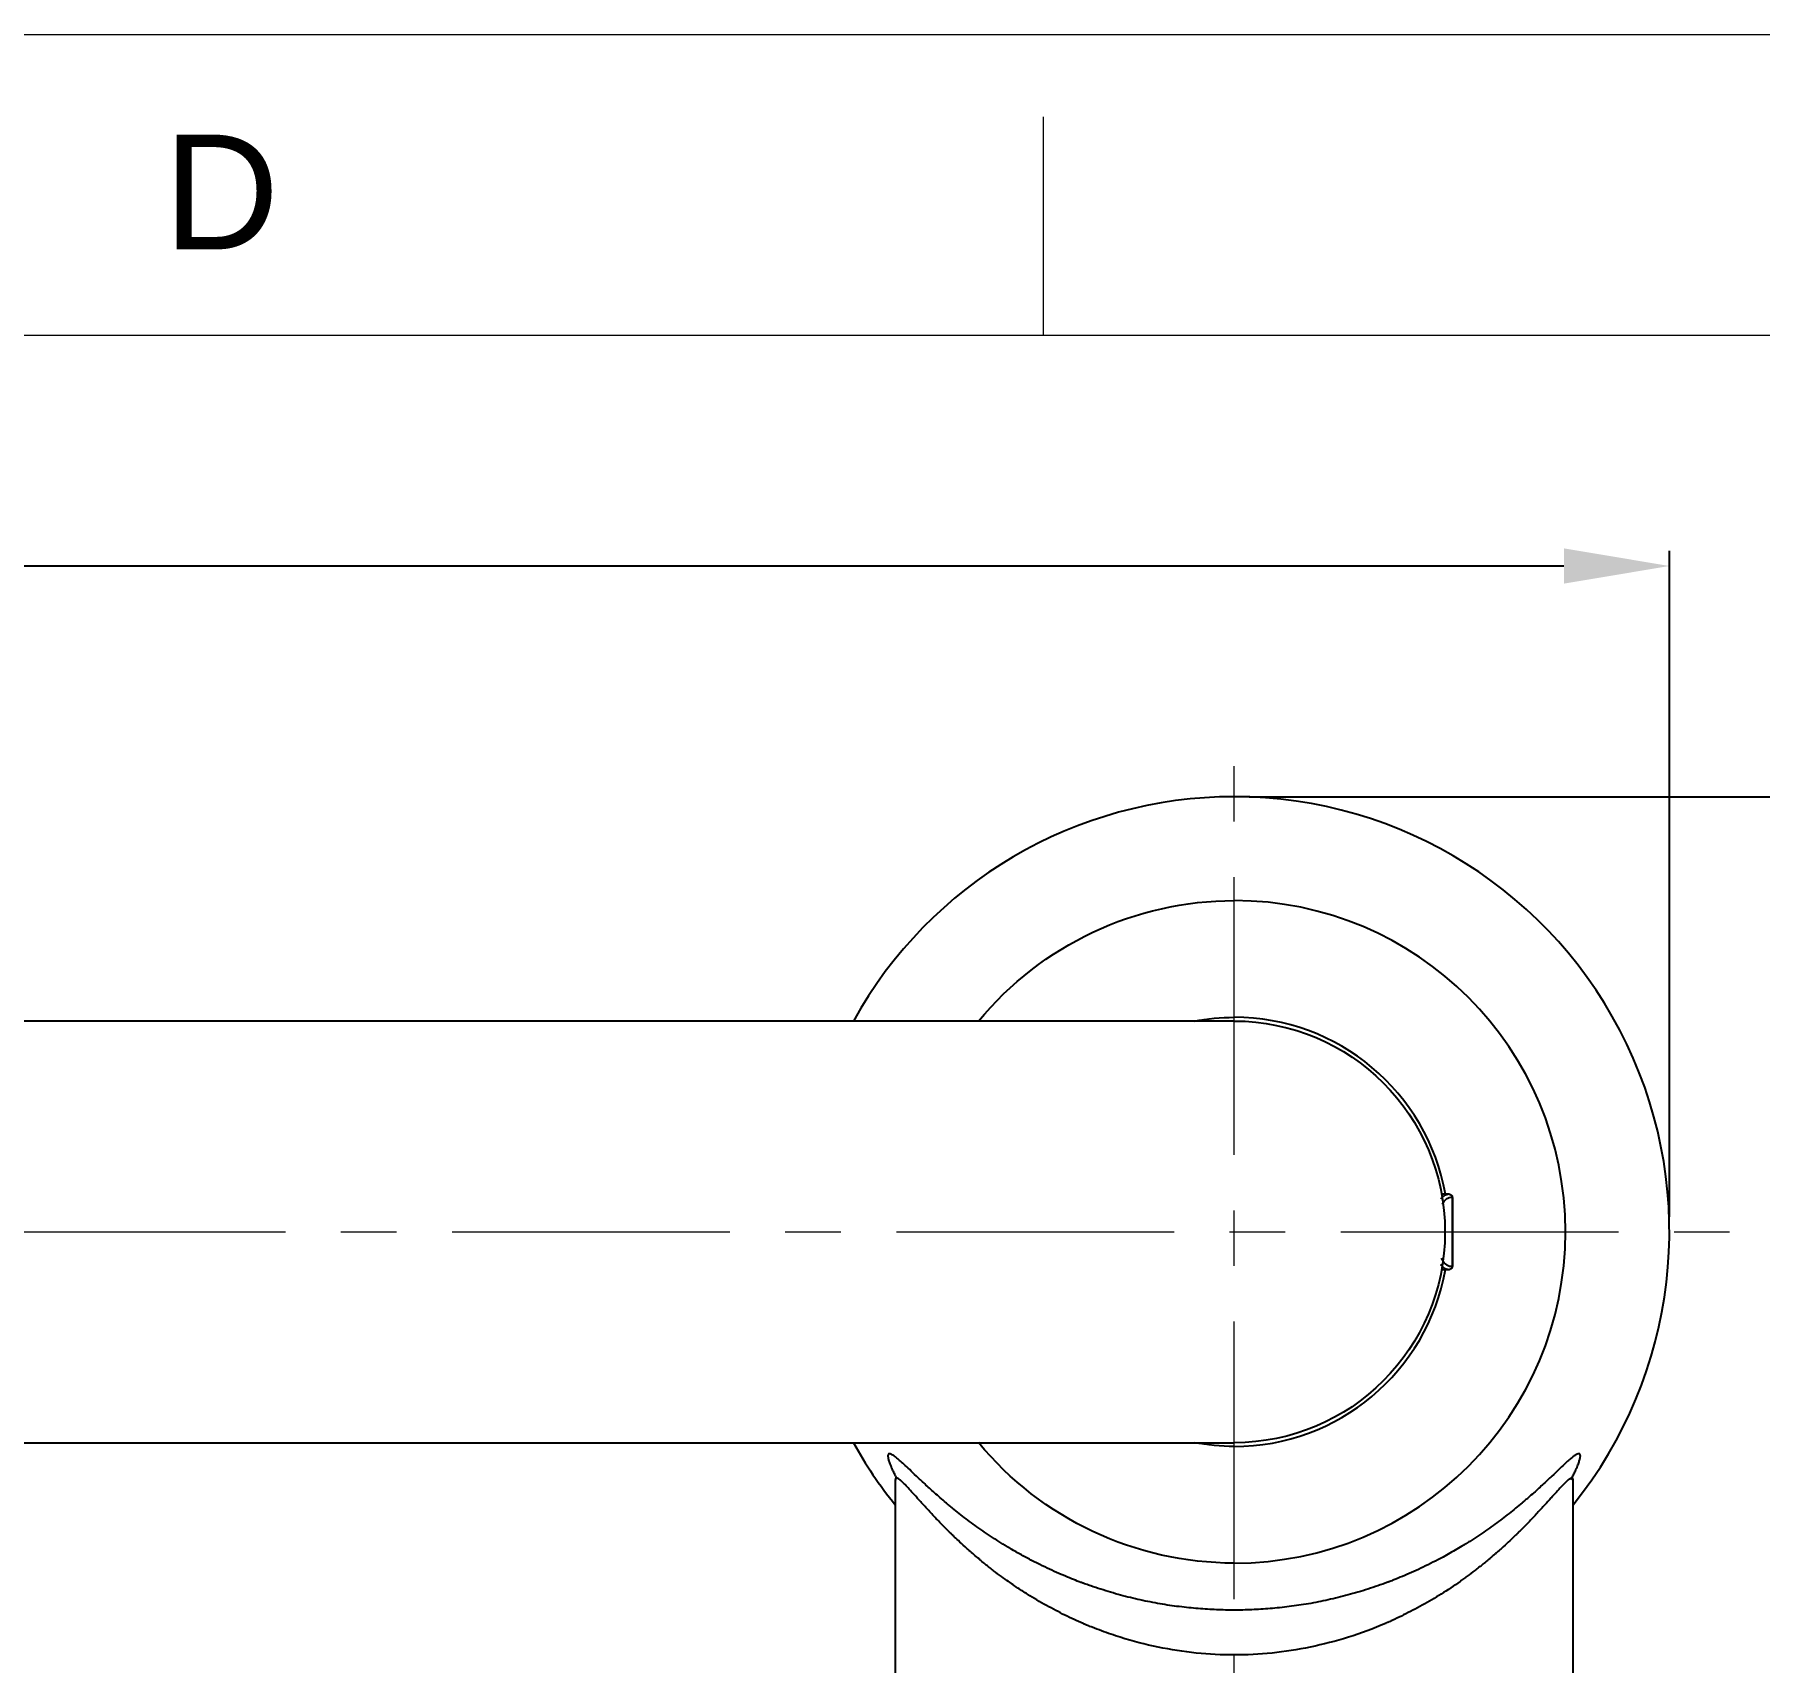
# Model space of a CAD drawing. Header units: inches. Extents: x 6332 to 6926, y -3179 to -2339.
# Drawn here: x 6727.9 to 6842.4, y -2447.2 to -2339.1 of the extents above; entities that cross this region are included whole.
import ezdxf

# ---------------------------------------------------------------- set-up
doc = ezdxf.new("R2010")
doc.units = ezdxf.units.IN
doc.header["$LTSCALE"] = 4.84
doc.header["$MEASUREMENT"] = 0
doc.header["$PDMODE"] = 3
doc.header["$PDSIZE"] = 0.3125
doc.linetypes.add('CENTERX2', pattern=[20.32, 12.7, -2.54, 2.54, -2.54])
doc.layers.get('0').update_dxf_attribs({"linetype": 'CONTINUOUS', "lineweight": 13})
doc.layers.get('Defpoints').update_dxf_attribs({"color": 3, "linetype": 'CONTINUOUS'})
doc.layers.add('CENTER', color=1, linetype='CENTERX2', lineweight=15)
doc.styles.get("Standard").update_dxf_attribs({"font": 'arial.ttf'})
doc.dimstyles.new('사본(2) DIMSTYLE_1', dxfattribs={"dimtxt": 7, "dimasz": 7, "dimexe": 1, "dimexo": 1, "dimgap": 3, "dimtad": 1, "dimtih": 1, "dimtoh": 1, "dimdec": 1, "dimdsep": 46, "dimtxsty": 'Standard', "dimcen": 0, "dimclrd": 3, "dimclre": 3, "dimclrt": 4, "dimadec": 1, "dimazin": 0, "dimtp": 0.3, "dimtm": 0.3, "dimtfac": 1, "dimtdec": 1, "dimtofl": 0, "dimtmove": 0, "dimatfit": 3, "dimfxl": 1, "dimtolj": 1, "dimtzin": 0, "dimarcsym": 0})

# ---------------------------------------------------------------- blocks, each defined once
blk = doc.blocks.new('*D29')
at = {"color": 3, "lineweight": -2, "transparency": 16777216}
for p, q in [((6808.54, -2389.72), (6862.7, -2389.72)), ((6861.7, -2396.72), (6861.7, -2436.8)), ((6861.7, -2490.02), (6861.7, -2449.95)), ((6808.55, -2497.02), (6862.7, -2497.02))]:
    blk.add_line(p, q, dxfattribs=at)
at = {"color": 3, "transparency": 16777216}
for points in [[(6860.54, -2396.72), (6862.87, -2396.72), (6861.7, -2389.72)], [(6860.54, -2490.02), (6862.87, -2490.02), (6861.7, -2497.02)]]:
    blk.add_solid(points, dxfattribs=at)
at = {"layer": 'Defpoints', "color": 0, "transparency": 16777216}
for p in [(6807.54, -2389.72), (6807.55, -2497.02), (6861.7, -2497.02)]:
    blk.add_point(p, dxfattribs=at)
at = {"color": 4, "transparency": 16777216, "insert": (6861.7, -2443.37), "char_height": 7, "attachment_point": 5}
blk.add_mtext('\\A1;107.3', dxfattribs=at)
blk = doc.blocks.new('*D30')
at = {"color": 3, "lineweight": -2, "transparency": 16777216}
for p, q in [((6583.58, -2417.62), (6583.58, -2373.4)), ((6836.44, -2417.62), (6836.44, -2373.4)), ((6590.58, -2374.4), (6829.44, -2374.4))]:
    blk.add_line(p, q, dxfattribs=at)
at = {"color": 3, "transparency": 16777216}
for points in [[(6590.58, -2373.23), (6590.58, -2375.57), (6583.58, -2374.4)], [(6829.44, -2373.23), (6829.44, -2375.57), (6836.44, -2374.4)]]:
    blk.add_solid(points, dxfattribs=at)
at = {"layer": 'Defpoints', "color": 0, "transparency": 16777216}
for p in [(6836.44, -2374.4), (6583.58, -2418.62), (6836.44, -2418.62)]:
    blk.add_point(p, dxfattribs=at)
at = {"color": 4, "transparency": 16777216, "insert": (6710.01, -2367.83), "char_height": 7, "attachment_point": 5}
blk.add_mtext('\\A1;252.9', dxfattribs=at)

msp = doc.modelspace()

# ---------------------------------------------------------------- linework, layer by layer
at = {"color": 7, "linetype": 'Continuous'}
for p, q in [((6331.69, -2339.1), (6925.69, -2339.1)), ((6794.89, -2359.1), (6794.89, -2344.57)), ((6905.69, -2359.1), (6351.69, -2359.1))]:
    msp.add_line(p, q, dxfattribs=at)
at = {"lineweight": -3, "extrusion": (-1, -2.22045e-16, 0)}
for p, q in [((6807.54, -2404.62), (6602.54, -2404.62)), ((6821.84, -2416.12), (6821.31, -2416.12)), ((6822.04, -2416.33), (6822.02, -2416.33)), ((6822.02, -2416.33), (6822.02, -2420.91)), ((6822.04, -2416.33), (6822.04, -2420.91)), ((6821.31, -2421.12), (6821.84, -2421.12)), ((6822.04, -2420.91), (6822.02, -2420.91)), ((6602.54, -2432.62), (6807.54, -2432.62)), ((6785.04, -2435.11), (6785.04, -2450.37)), ((6830.04, -2450.37), (6830.04, -2435.11))]:
    msp.add_line(p, q, dxfattribs=at)
at = {"lineweight": -3}
for radius, start, end in [(28.9, 90, 151.0256), (28.9, 321.1284, 90), (22, 270, 90), (14.25, 10.1025, 90), (14.25, 270, 349.8975), (28.9, 208.9744, 218.8744)]:
    msp.add_arc((6807.54, -2418.62), radius, start, end, dxfattribs=at)
at = {"lineweight": -3, "extrusion": (0, 0, -1)}
for radius, start, end in [(22, 39.5184, 90), (14.25, 79.2506, 90), (14, 90, 180), (14, 180, 270), (22, 270, 320.4816), (14.25, 270, 280.7494)]:
    msp.add_arc((-6807.54, -2418.62), radius, start, end, dxfattribs=at)
at = {"lineweight": -3}
for points, knots in [([(6821.28, -2416.44), (6821.3, -2416.41), (6821.35, -2416.34), (6821.42, -2416.27), (6821.48, -2416.22), (6821.53, -2416.18), (6821.57, -2416.16), (6821.6, -2416.15), (6821.6, -2416.15)], [0, 0, 0, 0, 0.193248, 0.511982, 0.642645, 0.785503, 0.94056, 1, 1, 1, 1]), ([(6821.35, -2416.79), (6821.38, -2416.74), (6821.47, -2416.6), (6821.62, -2416.43), (6821.82, -2416.32), (6821.96, -2416.32), (6822.02, -2416.33)], [0, 0, 0, 0, 0.146697, 0.431131, 0.715566, 1, 1, 1, 1]), ([(6821.6, -2416.15), (6821.61, -2416.14), (6821.63, -2416.14), (6821.66, -2416.13), (6821.68, -2416.13), (6821.69, -2416.13), (6821.71, -2416.12), (6821.73, -2416.12), (6821.74, -2416.12), (6821.74, -2416.12)], [0, 0, 0, 0, 0.263797, 0.394707, 0.525629, 0.656564, 0.78751, 0.918469, 1, 1, 1, 1]), ([(6821.84, -2416.14), (6821.84, -2416.14), (6821.85, -2416.14), (6821.85, -2416.14), (6821.86, -2416.14), (6821.87, -2416.14), (6821.87, -2416.14), (6821.88, -2416.14), (6821.89, -2416.14), (6821.89, -2416.14), (6821.9, -2416.14), (6821.91, -2416.15), (6821.91, -2416.15), (6821.92, -2416.15), (6821.92, -2416.15), (6821.93, -2416.16), (6821.94, -2416.16), (6821.94, -2416.16), (6821.95, -2416.17), (6821.95, -2416.17), (6821.96, -2416.18), (6821.96, -2416.18), (6821.97, -2416.19), (6821.97, -2416.19), (6821.98, -2416.2), (6821.99, -2416.21), (6822, -2416.22), (6822, -2416.23), (6822.01, -2416.24), (6822.01, -2416.26), (6822.02, -2416.27), (6822.02, -2416.28), (6822.02, -2416.29), (6822.02, -2416.31), (6822.02, -2416.32), (6822.02, -2416.33), (6822.02, -2416.33)], [0, 0, 0, 0, 0.022648, 0.045311, 0.067988, 0.090678, 0.113379, 0.136092, 0.158813, 0.181543, 0.20428, 0.227022, 0.249769, 0.272519, 0.295271, 0.318023, 0.340775, 0.363525, 0.386272, 0.409014, 0.43175, 0.454479, 0.477199, 0.49991, 0.54108, 0.582342, 0.623692, 0.665131, 0.706658, 0.748275, 0.789984, 0.831785, 0.873683, 0.915682, 0.957786, 1, 1, 1, 1]), ([(6821.6, -2421.09), (6821.6, -2421.09), (6821.58, -2421.09), (6821.55, -2421.07), (6821.51, -2421.05), (6821.47, -2421.02), (6821.42, -2420.98), (6821.35, -2420.91), (6821.3, -2420.83), (6821.27, -2420.79), (6821.26, -2420.78)], [0, 0, 0, 0, 0.024813, 0.138396, 0.251953, 0.365485, 0.478996, 0.720677, 0.950991, 1, 1, 1, 1]), ([(6822.02, -2420.91), (6821.96, -2420.93), (6821.84, -2420.93), (6821.66, -2420.84), (6821.49, -2420.68), (6821.38, -2420.5), (6821.32, -2420.39), (6821.31, -2420.36)], [0, 0, 0, 0, 0.234041, 0.468083, 0.702124, 0.936165, 1, 1, 1, 1]), ([(6821.74, -2421.12), (6821.74, -2421.12), (6821.73, -2421.12), (6821.72, -2421.12), (6821.71, -2421.12), (6821.7, -2421.12), (6821.69, -2421.12), (6821.68, -2421.12), (6821.67, -2421.12), (6821.66, -2421.11), (6821.65, -2421.11), (6821.64, -2421.11), (6821.63, -2421.1), (6821.61, -2421.1), (6821.6, -2421.09)], [0, 0, 0, 0, 0.068986, 0.139306, 0.209628, 0.279953, 0.350281, 0.420611, 0.490945, 0.561281, 0.63162, 0.701961, 0.772306, 1, 1, 1, 1]), ([(6822.02, -2420.91), (6822.03, -2420.94), (6822.02, -2420.96), (6822, -2421.01), (6821.99, -2421.03), (6821.96, -2421.07), (6821.94, -2421.09), (6821.89, -2421.11), (6821.86, -2421.11), (6821.84, -2421.11)], [0, 0, 0, 0, 0.25, 0.25, 0.5, 0.5, 0.75, 0.75, 1, 1, 1, 1]), ([(6793.77, -2440.27), (6793.54, -2440.14), (6793.3, -2440.01), (6792.94, -2439.81), (6792.76, -2439.7), (6792.54, -2439.57), (6792.43, -2439.51), (6792.38, -2439.47), (6792.35, -2439.46), (6792.34, -2439.45), (6792.33, -2439.45), (6792.33, -2439.44), (6792.33, -2439.44), (6792.33, -2439.44), (6792.33, -2439.44), (6792.33, -2439.44), (6792.33, -2439.44), (6791.95, -2439.21), (6791.59, -2438.98), (6790.88, -2438.51), (6790.54, -2438.27), (6789.89, -2437.79), (6789.58, -2437.55), (6789.13, -2437.2), (6788.91, -2437.02), (6788.66, -2436.82), (6788.53, -2436.71), (6788.47, -2436.66), (6788.45, -2436.64), (6788.43, -2436.63), (6788.42, -2436.62), (6788.14, -2436.38), (6787.89, -2436.16), (6787.41, -2435.74), (6787.2, -2435.55), (6786.9, -2435.27), (6786.8, -2435.18), (6786.62, -2435.01), (6786.53, -2434.93), (6786.28, -2434.69), (6786.13, -2434.54), (6785.86, -2434.28), (6785.73, -2434.17), (6785.51, -2433.96), (6785.41, -2433.87), (6785.24, -2433.72), (6785.16, -2433.65), (6785.06, -2433.57), (6785.03, -2433.55), (6784.98, -2433.51), (6784.96, -2433.5), (6784.94, -2433.48), (6784.93, -2433.47), (6784.92, -2433.47), (6784.92, -2433.47), (6784.92, -2433.47), (6784.92, -2433.47), (6784.92, -2433.47), (6784.92, -2433.47), (6784.92, -2433.47), (6784.92, -2433.47), (6784.86, -2433.43), (6784.81, -2433.4), (6784.72, -2433.36), (6784.68, -2433.35), (6784.63, -2433.35), (6784.62, -2433.35), (6784.6, -2433.36), (6784.6, -2433.37), (6784.6, -2433.37), (6784.6, -2433.37), (6784.6, -2433.37), (6784.6, -2433.37), (6784.6, -2433.37), (6784.6, -2433.37), (6784.6, -2433.37), (6784.59, -2433.37), (6784.59, -2433.38), (6784.57, -2433.4), (6784.56, -2433.43), (6784.55, -2433.5), (6784.55, -2433.54), (6784.56, -2433.62), (6784.57, -2433.65), (6784.58, -2433.72), (6784.59, -2433.75), (6784.62, -2433.86), (6784.65, -2433.94), (6784.7, -2434.08), (6784.72, -2434.13), (6784.76, -2434.21), (6784.77, -2434.25), (6784.79, -2434.3), (6784.8, -2434.32), (6784.81, -2434.33), (6784.81, -2434.34), (6784.81, -2434.34), (6784.81, -2434.34), (6784.81, -2434.35), (6784.81, -2434.35), (6784.81, -2434.35), (6784.81, -2434.35), (6784.81, -2434.35), (6784.81, -2434.35), (6784.85, -2434.42), (6784.88, -2434.5), (6784.97, -2434.67), (6785.01, -2434.76), (6785.09, -2434.91), (6785.12, -2434.97), (6785.16, -2435.03)], [0, 0, 0, 0, 0.021092, 0.021092, 0.031702, 0.037007, 0.03966, 0.040986, 0.041649, 0.041981, 0.042146, 0.042229, 0.042271, 0.042291, 0.042302, 0.042302, 0.042312, 0.042312, 0.084752, 0.084752, 0.127191, 0.127191, 0.16963, 0.16963, 0.19085, 0.20146, 0.206765, 0.209417, 0.210744, 0.210744, 0.21207, 0.21207, 0.254509, 0.254509, 0.296949, 0.296949, 0.318168, 0.318168, 0.339388, 0.339388, 0.381827, 0.381827, 0.424267, 0.424267, 0.466706, 0.466706, 0.509146, 0.509146, 0.530365, 0.530365, 0.540975, 0.54628, 0.548933, 0.550259, 0.550922, 0.551254, 0.551419, 0.551502, 0.551544, 0.551544, 0.551585, 0.551585, 0.594025, 0.594025, 0.636464, 0.636464, 0.657684, 0.662989, 0.664315, 0.664646, 0.664729, 0.664771, 0.664771, 0.664812, 0.664978, 0.665641, 0.668294, 0.678903, 0.678903, 0.721343, 0.721343, 0.763782, 0.763782, 0.785002, 0.785002, 0.806222, 0.806222, 0.848661, 0.848661, 0.869881, 0.869881, 0.880491, 0.885796, 0.888448, 0.889774, 0.890437, 0.890769, 0.890935, 0.891018, 0.891059, 0.89108, 0.89109, 0.89109, 0.8911, 0.8911, 0.93354, 0.93354, 0.975979, 0.975979, 1, 1, 1, 1]), ([(6829.89, -2435.09), (6829.94, -2435), (6829.99, -2434.91), (6830.08, -2434.73), (6830.13, -2434.63), (6830.19, -2434.51), (6830.22, -2434.45), (6830.25, -2434.38), (6830.26, -2434.35), (6830.27, -2434.33), (6830.27, -2434.33), (6830.27, -2434.32), (6830.28, -2434.32), (6830.28, -2434.32), (6830.28, -2434.32), (6830.28, -2434.32), (6830.28, -2434.32), (6830.28, -2434.32), (6830.28, -2434.32), (6830.28, -2434.32), (6830.32, -2434.21), (6830.36, -2434.12), (6830.43, -2433.94), (6830.45, -2433.86), (6830.49, -2433.75), (6830.49, -2433.72), (6830.51, -2433.66), (6830.51, -2433.63), (6830.52, -2433.58), (6830.52, -2433.56), (6830.53, -2433.52), (6830.53, -2433.51), (6830.53, -2433.49), (6830.53, -2433.48), (6830.52, -2433.48), (6830.52, -2433.48), (6830.52, -2433.47), (6830.52, -2433.47), (6830.52, -2433.47), (6830.52, -2433.47), (6830.52, -2433.47), (6830.52, -2433.44), (6830.51, -2433.4), (6830.49, -2433.37), (6830.48, -2433.36), (6830.46, -2433.35), (6830.44, -2433.35), (6830.4, -2433.35), (6830.36, -2433.36), (6830.29, -2433.39), (6830.26, -2433.4), (6830.22, -2433.43), (6830.2, -2433.44), (6830.18, -2433.46), (6830.16, -2433.47), (6830.15, -2433.47), (6830.15, -2433.47), (6830.15, -2433.48), (6830.15, -2433.48), (6830.15, -2433.48), (6830.15, -2433.48), (6830.15, -2433.48), (6830.15, -2433.48), (6830.15, -2433.48), (6830.1, -2433.51), (6830.04, -2433.55), (6829.91, -2433.66), (6829.84, -2433.72), (6829.66, -2433.87), (6829.57, -2433.96), (6829.35, -2434.16), (6829.23, -2434.28), (6828.95, -2434.54), (6828.8, -2434.68), (6828.47, -2435), (6828.29, -2435.17), (6827.89, -2435.54), (6827.67, -2435.74), (6827.31, -2436.06), (6827.19, -2436.17), (6826.99, -2436.33), (6826.9, -2436.42), (6826.78, -2436.52), (6826.72, -2436.57), (6826.69, -2436.6), (6826.67, -2436.61), (6826.67, -2436.61), (6826.66, -2436.62), (6826.66, -2436.62), (6826.38, -2436.85), (6826.09, -2437.09), (6825.49, -2437.56), (6825.18, -2437.8), (6824.53, -2438.27), (6824.2, -2438.51), (6823.68, -2438.85), (6823.41, -2439.03), (6823.1, -2439.23), (6822.94, -2439.33), (6822.86, -2439.38), (6822.82, -2439.4), (6822.8, -2439.41), (6822.79, -2439.42), (6822.78, -2439.42), (6822.78, -2439.43), (6822.78, -2439.43), (6822.78, -2439.43), (6822.78, -2439.43), (6822.78, -2439.43), (6822.78, -2439.43), (6822.63, -2439.52), (6822.48, -2439.61), (6822.33, -2439.7)], [0, 0, 0, 0, 0.036591, 0.036591, 0.079741, 0.079741, 0.101316, 0.112104, 0.117497, 0.120194, 0.121543, 0.122217, 0.122554, 0.122722, 0.122807, 0.122849, 0.12287, 0.122881, 0.122881, 0.122891, 0.122891, 0.166041, 0.166041, 0.209191, 0.209191, 0.230766, 0.230766, 0.252341, 0.252341, 0.273916, 0.273916, 0.284703, 0.290097, 0.292794, 0.294142, 0.294817, 0.295154, 0.295322, 0.295407, 0.295407, 0.295491, 0.295491, 0.338641, 0.338641, 0.360216, 0.360216, 0.381791, 0.381791, 0.424941, 0.424941, 0.446516, 0.446516, 0.457303, 0.462697, 0.465394, 0.466742, 0.467416, 0.467753, 0.467922, 0.468006, 0.468048, 0.46807, 0.46807, 0.468091, 0.468091, 0.511241, 0.511241, 0.55439, 0.55439, 0.59754, 0.59754, 0.64069, 0.64069, 0.68384, 0.68384, 0.72699, 0.72699, 0.77014, 0.77014, 0.791715, 0.791715, 0.802503, 0.807896, 0.810593, 0.811942, 0.812616, 0.812953, 0.812953, 0.81329, 0.81329, 0.85644, 0.85644, 0.89959, 0.89959, 0.94274, 0.94274, 0.964315, 0.975102, 0.980496, 0.983193, 0.984542, 0.985216, 0.985553, 0.985721, 0.985806, 0.985848, 0.985869, 0.985879, 0.985879, 0.98589, 0.98589, 1, 1, 1, 1]), ([(6807.54, -2446.72), (6806.71, -2446.72), (6805.87, -2446.68), (6804.18, -2446.5), (6803.34, -2446.37), (6801.65, -2446.02), (6800.81, -2445.81), (6799.56, -2445.41), (6799.14, -2445.27), (6798.52, -2445.04), (6798.22, -2444.92), (6797.86, -2444.78), (6797.68, -2444.71), (6797.59, -2444.67), (6797.55, -2444.65), (6797.53, -2444.64), (6797.52, -2444.63), (6797.51, -2444.63), (6797.51, -2444.63), (6797.51, -2444.63), (6797.11, -2444.46), (6796.71, -2444.28), (6795.9, -2443.87), (6795.49, -2443.66), (6794.65, -2443.19), (6794.24, -2442.95), (6793.61, -2442.55), (6793.4, -2442.42), (6793.08, -2442.21), (6792.93, -2442.1), (6792.74, -2441.98), (6792.65, -2441.91), (6792.61, -2441.88), (6792.58, -2441.86), (6792.57, -2441.86), (6792.57, -2441.85), (6792.56, -2441.85), (6792.56, -2441.85), (6792.56, -2441.85), (6792.56, -2441.85), (6792.56, -2441.85), (6792.56, -2441.85), (6792.41, -2441.74), (6792.25, -2441.63), (6791.92, -2441.39), (6791.75, -2441.26), (6791.39, -2440.98), (6791.2, -2440.84), (6790.92, -2440.61), (6790.77, -2440.49), (6790.6, -2440.34), (6790.52, -2440.27), (6790.47, -2440.24), (6790.45, -2440.22), (6790.44, -2440.21), (6790.43, -2440.2), (6790.43, -2440.2), (6790.43, -2440.2), (6790.43, -2440.2), (6790.43, -2440.2), (6790.43, -2440.2), (6790.2, -2440), (6789.99, -2439.82), (6789.63, -2439.5), (6789.47, -2439.35), (6789.19, -2439.09), (6789.08, -2438.98), (6788.93, -2438.84), (6788.89, -2438.8), (6788.83, -2438.74), (6788.8, -2438.72), (6788.77, -2438.69), (6788.76, -2438.67), (6788.75, -2438.67), (6788.75, -2438.66), (6788.74, -2438.66), (6788.74, -2438.66), (6788.74, -2438.66), (6788.74, -2438.66), (6788.74, -2438.66), (6788.74, -2438.66), (6788.74, -2438.66), (6788.74, -2438.66), (6788.47, -2438.4), (6788.23, -2438.15), (6787.78, -2437.69), (6787.58, -2437.48), (6787.21, -2437.08), (6787.05, -2436.9), (6786.82, -2436.65), (6786.75, -2436.57), (6786.65, -2436.46), (6786.6, -2436.41), (6786.55, -2436.35), (6786.52, -2436.32), (6786.51, -2436.3), (6786.5, -2436.3), (6786.5, -2436.29), (6786.5, -2436.29), (6786.5, -2436.29), (6786.5, -2436.29), (6786.5, -2436.29), (6786.5, -2436.29), (6786.23, -2435.99), (6786, -2435.74), (6785.73, -2435.45), (6785.64, -2435.36), (6785.53, -2435.25), (6785.48, -2435.2), (6785.42, -2435.15), (6785.4, -2435.13), (6785.38, -2435.12), (6785.38, -2435.11), (6785.38, -2435.11), (6785.37, -2435.11), (6785.37, -2435.11), (6785.37, -2435.11), (6785.37, -2435.11), (6785.26, -2435.02), (6785.18, -2434.97), (6785.1, -2434.97), (6785.06, -2434.99), (6785.05, -2435.04), (6785.04, -2435.07), (6785.04, -2435.09), (6785.04, -2435.1), (6785.04, -2435.1), (6785.04, -2435.11), (6785.04, -2435.11), (6785.04, -2435.11), (6785.04, -2435.11)], [0, 0, 0, 0, 0.071441, 0.071441, 0.142883, 0.142883, 0.214324, 0.214324, 0.250045, 0.250045, 0.267905, 0.276835, 0.2813, 0.283533, 0.284649, 0.285207, 0.285486, 0.285626, 0.285626, 0.285765, 0.285765, 0.321486, 0.321486, 0.357207, 0.357207, 0.392927, 0.392927, 0.410788, 0.410788, 0.419718, 0.424183, 0.426415, 0.427532, 0.42809, 0.428369, 0.428508, 0.428578, 0.428613, 0.428631, 0.428639, 0.428639, 0.428648, 0.428648, 0.446508, 0.446508, 0.464369, 0.464369, 0.482229, 0.482229, 0.491159, 0.495624, 0.497857, 0.498973, 0.499531, 0.49981, 0.49995, 0.50002, 0.500054, 0.500072, 0.500072, 0.500089, 0.500089, 0.51795, 0.51795, 0.53581, 0.53581, 0.55367, 0.55367, 0.5626, 0.5626, 0.567066, 0.569298, 0.570414, 0.570972, 0.571252, 0.571391, 0.571461, 0.571496, 0.571513, 0.571522, 0.571526, 0.571526, 0.571531, 0.571531, 0.607251, 0.607251, 0.642972, 0.642972, 0.678693, 0.678693, 0.696553, 0.696553, 0.705483, 0.709948, 0.712181, 0.713297, 0.713855, 0.714134, 0.714274, 0.714344, 0.714378, 0.714378, 0.714413, 0.714413, 0.785855, 0.785855, 0.821575, 0.821575, 0.839436, 0.848366, 0.852831, 0.855063, 0.85618, 0.856738, 0.857017, 0.857156, 0.857156, 0.857296, 0.857296, 0.928737, 0.928737, 0.964458, 0.982318, 0.991248, 0.995714, 0.997946, 0.999062, 0.99962, 0.9999, 1, 1, 1, 1]), ([(6830.04, -2435.1), (6830.04, -2435.1), (6830.04, -2435.1), (6830.04, -2435.1), (6830.04, -2435.1), (6830.04, -2435.01), (6830.01, -2434.97), (6829.92, -2434.97), (6829.87, -2434.99), (6829.79, -2435.05), (6829.74, -2435.08), (6829.72, -2435.1), (6829.71, -2435.11), (6829.7, -2435.11), (6829.7, -2435.12), (6829.7, -2435.12), (6829.7, -2435.12), (6829.69, -2435.12), (6829.69, -2435.12), (6829.58, -2435.22), (6829.43, -2435.37), (6829.15, -2435.66), (6829.05, -2435.78), (6828.88, -2435.96), (6828.79, -2436.06), (6828.68, -2436.18), (6828.62, -2436.25), (6828.59, -2436.28), (6828.58, -2436.3), (6828.57, -2436.31), (6828.56, -2436.31), (6828.56, -2436.31), (6828.56, -2436.31), (6828.56, -2436.31), (6828.56, -2436.31), (6828.56, -2436.31), (6828.44, -2436.45), (6828.31, -2436.59), (6828.01, -2436.92), (6827.85, -2437.1), (6827.48, -2437.49), (6827.28, -2437.71), (6826.95, -2438.05), (6826.83, -2438.17), (6826.65, -2438.35), (6826.56, -2438.44), (6826.44, -2438.55), (6826.39, -2438.61), (6826.36, -2438.64), (6826.34, -2438.65), (6826.33, -2438.66), (6826.33, -2438.66), (6826.33, -2438.67), (6826.33, -2438.67), (6826.33, -2438.67), (6826.33, -2438.67), (6826.33, -2438.67), (6826.33, -2438.67), (6826.33, -2438.67), (6826.27, -2438.73), (6826.19, -2438.8), (6826, -2438.99), (6825.88, -2439.1), (6825.61, -2439.35), (6825.45, -2439.5), (6825.18, -2439.74), (6825.08, -2439.82), (6824.93, -2439.96), (6824.85, -2440.02), (6824.76, -2440.11), (6824.71, -2440.15), (6824.68, -2440.17), (6824.67, -2440.18), (6824.66, -2440.19), (6824.66, -2440.19), (6824.66, -2440.19), (6824.66, -2440.19), (6824.66, -2440.19), (6824.66, -2440.19), (6824.46, -2440.36), (6824.27, -2440.52), (6823.89, -2440.83), (6823.7, -2440.97), (6823.35, -2441.24), (6823.18, -2441.37), (6822.93, -2441.55), (6822.81, -2441.64), (6822.67, -2441.74), (6822.61, -2441.79), (6822.58, -2441.81), (6822.56, -2441.82), (6822.55, -2441.83), (6822.55, -2441.83), (6822.54, -2441.83), (6822.54, -2441.83), (6822.54, -2441.83), (6822.54, -2441.83), (6822.54, -2441.83), (6822.54, -2441.83), (6822.13, -2442.13), (6821.71, -2442.41), (6820.87, -2442.93), (6820.45, -2443.18), (6819.62, -2443.65), (6819.2, -2443.86), (6818.59, -2444.16), (6818.39, -2444.26), (6818.09, -2444.4), (6817.94, -2444.47), (6817.77, -2444.54), (6817.68, -2444.58), (6817.64, -2444.6), (6817.62, -2444.61), (6817.61, -2444.62), (6817.6, -2444.62), (6817.6, -2444.62), (6817.6, -2444.62), (6816.79, -2444.97), (6815.96, -2445.28), (6814.29, -2445.8), (6813.44, -2446.02), (6811.75, -2446.37), (6810.9, -2446.5), (6809.21, -2446.68), (6808.37, -2446.72), (6807.54, -2446.72)], [0, 0, 0, 0, 0.000001, 0.000001, 0.000036, 0.000036, 0.071462, 0.071462, 0.107175, 0.125031, 0.133959, 0.138424, 0.140656, 0.141772, 0.14233, 0.142609, 0.142748, 0.142748, 0.142888, 0.142888, 0.214314, 0.214314, 0.250027, 0.250027, 0.267883, 0.276812, 0.281276, 0.283508, 0.284624, 0.285182, 0.285461, 0.2856, 0.28567, 0.285705, 0.285705, 0.28574, 0.28574, 0.321453, 0.321453, 0.357166, 0.357166, 0.392879, 0.392879, 0.410735, 0.410735, 0.419664, 0.424128, 0.42636, 0.427476, 0.428034, 0.428313, 0.428452, 0.428522, 0.428557, 0.428574, 0.428583, 0.428587, 0.428587, 0.428592, 0.428592, 0.446448, 0.446448, 0.464305, 0.464305, 0.482161, 0.482161, 0.49109, 0.49109, 0.495554, 0.497786, 0.498902, 0.49946, 0.499739, 0.499878, 0.499948, 0.499983, 0.5, 0.5, 0.500018, 0.500018, 0.517874, 0.517874, 0.535731, 0.535731, 0.553587, 0.553587, 0.562516, 0.56698, 0.569212, 0.570328, 0.570886, 0.571165, 0.571304, 0.571374, 0.571409, 0.571426, 0.571435, 0.571435, 0.571444, 0.571444, 0.607157, 0.607157, 0.64287, 0.64287, 0.678583, 0.678583, 0.696439, 0.696439, 0.705368, 0.709832, 0.712064, 0.71318, 0.713738, 0.714017, 0.714156, 0.714156, 0.714296, 0.714296, 0.785722, 0.785722, 0.857148, 0.857148, 0.928574, 0.928574, 1, 1, 1, 1]), ([(6807.54, -2443.74), (6807.16, -2443.74), (6806.38, -2443.72), (6805.57, -2443.67), (6804.74, -2443.61), (6804.32, -2443.56), (6803.48, -2443.46), (6802.62, -2443.33), (6801.75, -2443.16), (6800.87, -2442.97), (6800.43, -2442.86), (6799.56, -2442.62), (6799.12, -2442.49), (6798.46, -2442.28), (6798.13, -2442.17), (6797.75, -2442.04), (6797.55, -2441.97), (6797.46, -2441.93), (6797.41, -2441.91), (6797.39, -2441.91), (6797.38, -2441.9), (6797.37, -2441.9), (6797.37, -2441.9), (6797.37, -2441.9), (6797.36, -2441.9), (6797.36, -2441.9), (6797.36, -2441.9), (6797.36, -2441.9), (6797.05, -2441.78), (6796.71, -2441.64), (6795.96, -2441.33), (6795.55, -2441.15), (6794.91, -2440.85), (6794.69, -2440.74), (6794.24, -2440.52), (6794.01, -2440.4), (6793.78, -2440.27), (6793.77, -2440.27), (6793.77, -2440.27)], [0, 0, 0, 0, 0.090884, 0.181769, 0.181769, 0.272653, 0.272653, 0.363537, 0.454422, 0.454422, 0.545306, 0.545306, 0.63619, 0.63619, 0.681632, 0.704353, 0.715714, 0.721394, 0.724234, 0.725654, 0.726364, 0.726719, 0.726897, 0.726986, 0.72703, 0.727052, 0.727052, 0.727074, 0.727074, 0.817959, 0.817959, 0.908843, 0.908843, 0.954285, 0.954285, 0.999727, 0.999727, 1, 1, 1, 1]), ([(6822.33, -2439.7), (6822.02, -2439.88), (6821.71, -2440.05), (6820.96, -2440.46), (6820.52, -2440.68), (6819.67, -2441.09), (6819.26, -2441.27), (6818.67, -2441.52), (6818.47, -2441.6), (6818.19, -2441.71), (6818.05, -2441.77), (6817.89, -2441.83), (6817.82, -2441.86), (6817.78, -2441.87), (6817.76, -2441.88), (6817.75, -2441.88), (6817.74, -2441.89), (6817.74, -2441.89), (6817.74, -2441.89), (6817.74, -2441.89), (6817.74, -2441.89), (6817.74, -2441.89), (6817.3, -2442.05), (6816.86, -2442.2), (6815.98, -2442.49), (6815.54, -2442.62), (6814.66, -2442.85), (6814.22, -2442.96), (6813.35, -2443.16), (6812.47, -2443.33), (6811.62, -2443.45), (6810.77, -2443.56), (6810.35, -2443.61), (6809.52, -2443.67), (6808.71, -2443.72), (6807.92, -2443.74), (6807.54, -2443.74)], [0, 0, 0, 0, 0.057654, 0.057654, 0.143322, 0.143322, 0.22899, 0.22899, 0.271824, 0.271824, 0.293241, 0.303949, 0.309304, 0.311981, 0.313319, 0.313988, 0.314323, 0.31449, 0.314574, 0.314616, 0.314616, 0.314658, 0.314658, 0.400326, 0.400326, 0.485993, 0.485993, 0.571661, 0.571661, 0.657329, 0.742997, 0.742997, 0.828664, 0.828664, 0.914332, 1, 1, 1, 1])]:
    msp.add_open_spline(points, degree=3, knots=knots, dxfattribs=at)
msp.add_open_spline([(6785.07, -2435.06), (6785.05, -2435.06), (6785.04, -2435.09), (6785.04, -2435.13)], degree=3, dxfattribs=at)
at = {"layer": 'CENTER', "ltscale": 0.3}
for p, q in [((6807.54, -2502.02), (6807.54, -2384.72)), ((6578.58, -2418.62), (6841.44, -2418.62))]:
    msp.add_line(p, q, dxfattribs=at)

# ---------------------------------------------------------------- texts
at = {"insert": (6740.29, -2349.56), "char_height": 7.62, "attachment_point": 5}
msp.add_mtext_dynamic_manual_height_columns('D', width=10, gutter_width=12.5, heights=[0], dxfattribs=at)

# ---------------------------------------------------------------- dimensions: what is measured, and where the dimension line sits
at = {"color": 6}
dim = msp.add_linear_dim(base=(6836.44, -2374.4), p1=(6583.58, -2418.62), p2=(6836.44, -2418.62), dimstyle='사본(2) DIMSTYLE_1', dxfattribs=at)
dim.commit()
dim.dimension.update_dxf_attribs({"geometry": '*D30', "text_midpoint": (6710.01, -2367.83)})
dim = msp.add_linear_dim(base=(6861.7, -2497.02), p1=(6807.54, -2389.72), p2=(6807.55, -2497.02), angle=90, dimstyle='사본(2) DIMSTYLE_1', dxfattribs=at)
dim.commit()
dim.dimension.update_dxf_attribs({"geometry": '*D29', "text_midpoint": (6861.7, -2443.37)})

doc.saveas('drawing.dxf')
